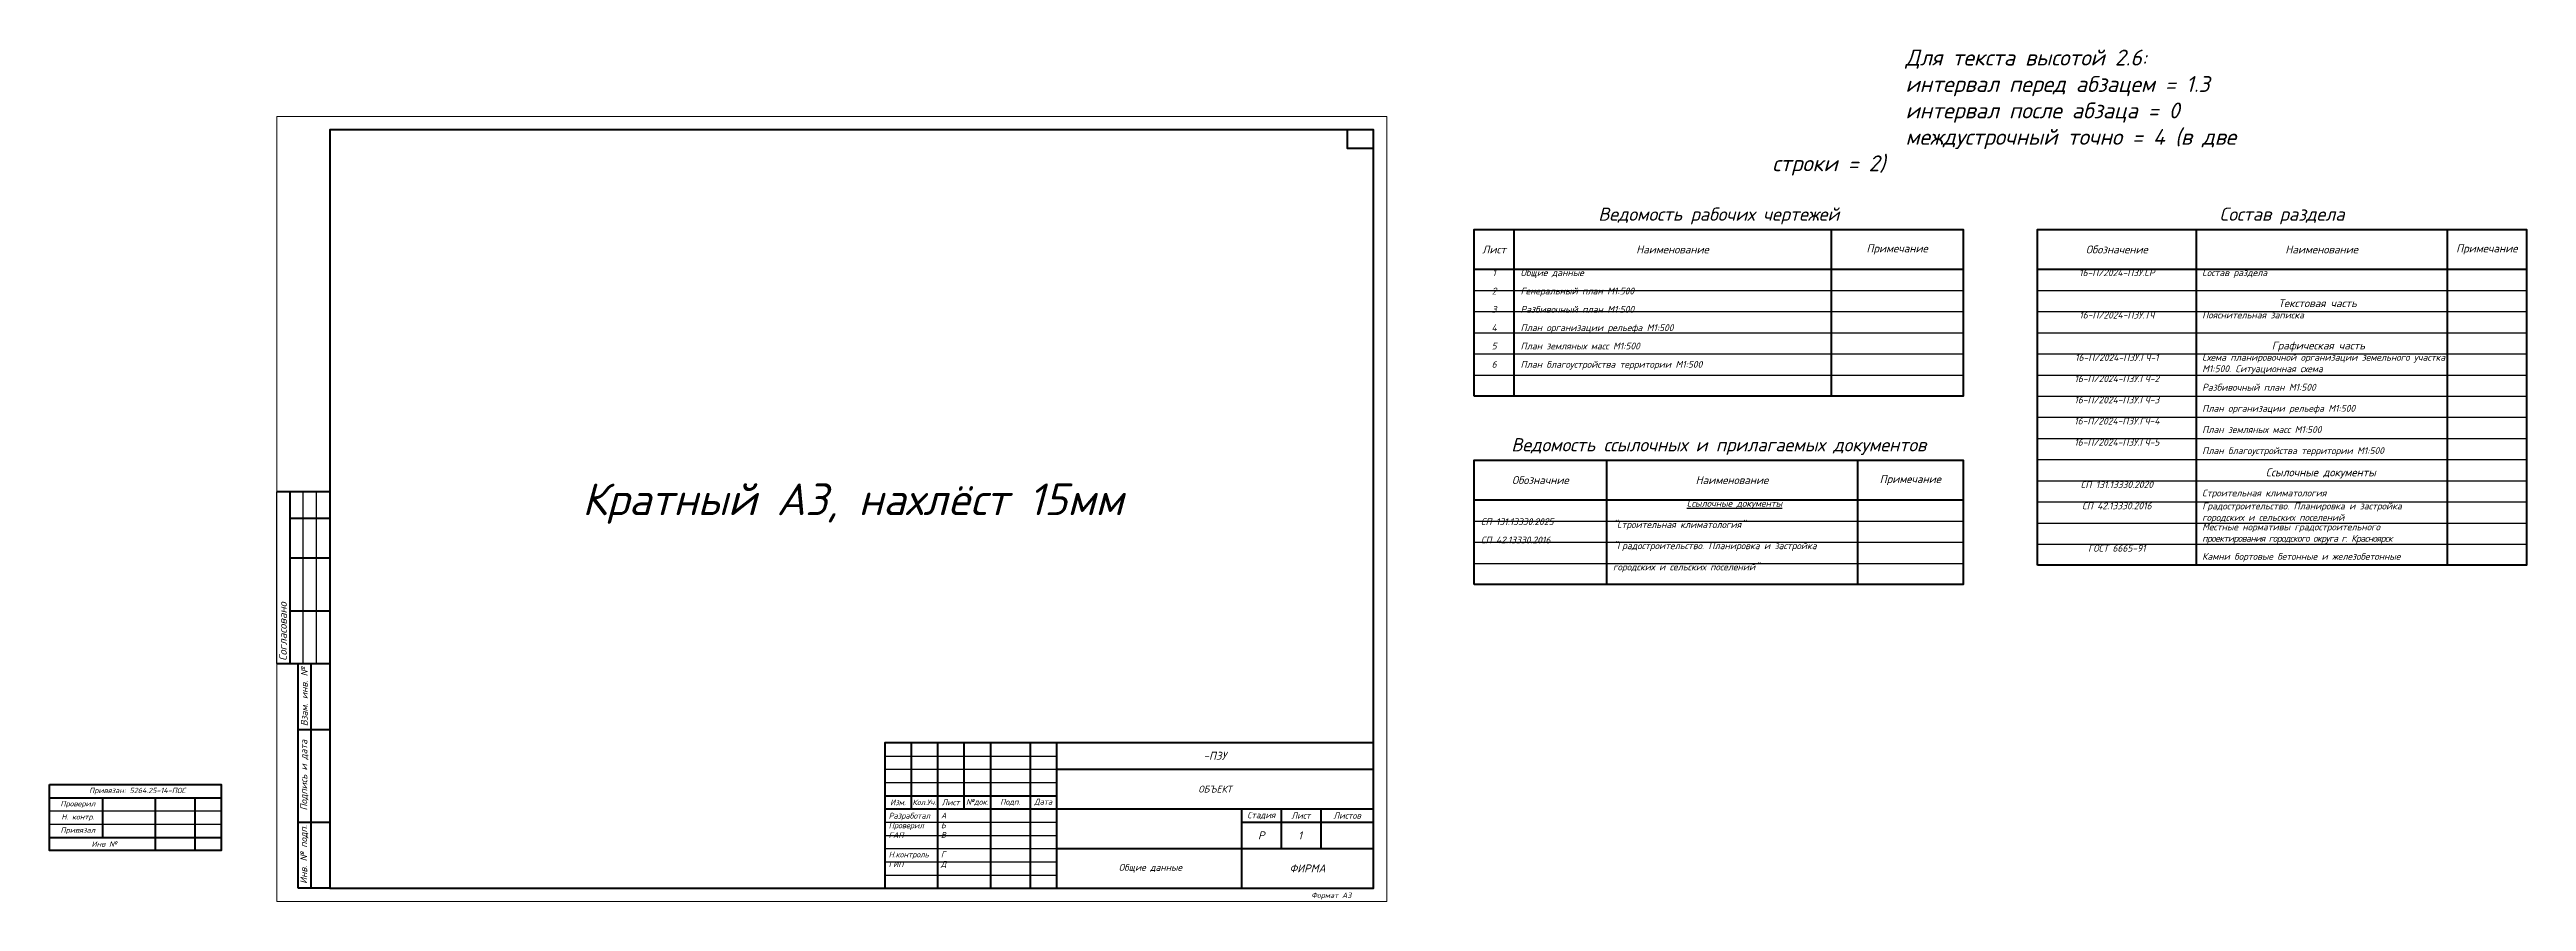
# Model space of a CAD drawing. Header units: millimetres. Extents: x -753 to 824, y -643 to 389.
# Drawn here: x -753 to 184, y -4 to 318 of the extents above; entities that cross this region are included whole.
import ezdxf
from ezdxf.enums import TextEntityAlignment as Align

# ---------------------------------------------------------------- set-up
doc = ezdxf.new("R2010")
doc.units = ezdxf.units.MM
doc.layers.get('Defpoints').update_dxf_attribs({"color": 4})
doc.styles.get("Standard").update_dxf_attribs({"font": 'isocpeui.ttf', "height": 2})

# ---------------------------------------------------------------- blocks, each defined once
blk = doc.blocks.new('*U49')
at = {"lineweight": -3}
for p, q in [((-185, -23), (0, -23)), ((-185, -31), (0, -31)), ((-185, -39), (0, -39)), ((-185, -47), (0, -47)), ((-185, -55), (0, -55)), ((-185, -63), (0, -63))]:
    blk.add_line(p, q, dxfattribs=at)
at = {"lineweight": 70, "ltscale": 3}
blk.add_lwpolyline([(-185, -63), (-185, 0), (0, 0), (0, -63)], close=True, dxfattribs=at)
for points in [[(-169.99, 0), (-169.99, -63)], [(-50, 0), (-50, -63)], [(-185, -15), (0, -15)]]:
    blk.add_lwpolyline(points, dxfattribs=at)
at = {"ltscale": 3}
for s, insert, char_height, width, attachment_point in [('{\\fISOCPEUR|b1|i1|c204|p34;Ведомость рабочих чертежей}', (-92.5, 2), 5, 185.3986, 8), ('Наименование', (-110, -7.5), 3, 119.9948, 5), ('Примечание', (-25, -7.5), 3, 50, 5)]:
    blk.add_mtext(s, dxfattribs=dict(at, insert=insert, char_height=char_height, width=width, attachment_point=attachment_point))
at = {"ltscale": 3, "insert": (-177.5, -7.5), "char_height": 3, "width": 15.0052, "attachment_point": 5, "line_spacing_factor": 0.8}
blk.add_mtext('Лист', dxfattribs=at)
blk = doc.blocks.new('*U50')
for p, q in [((-185, 0), (-135, 0)), ((-135, 0), (-40, 0)), ((-185, -15), (-169.99, -15))]:
    blk.add_line(p, q)
at = {"lineweight": -3}
for p, q in [((-185, -23), (0, -23)), ((-185, -31), (0, -31)), ((-185, -39), (0, -39)), ((-185, -47), (0, -47))]:
    blk.add_line(p, q, dxfattribs=at)
at = {"lineweight": 70, "ltscale": 3}
blk.add_lwpolyline([(-185, -47), (-185, 0), (0, 0), (0, -47)], close=True, dxfattribs=at)
for points in [[(-135, 0), (-135, -47)], [(-40, 0), (-40, -47)], [(-185, -15), (0, -15)]]:
    blk.add_lwpolyline(points, dxfattribs=at)
at = {"ltscale": 3}
for s, insert, char_height, width, attachment_point in [('{\\fISOCPEUR|b1|i1|c204|p34;Ведомость ссылочных и прилагаемых документов}', (-92.5, 2), 5, 185.3986, 8), ('Наименование', (-87.5, -7.5), 3, 95, 5), ('Примечание', (-20, -7.5), 3, 40, 5)]:
    blk.add_mtext(s, dxfattribs=dict(at, insert=insert, char_height=char_height, width=width, attachment_point=attachment_point))
at = {"ltscale": 3, "insert": (-160, -7.5), "char_height": 3, "width": 50, "attachment_point": 5, "line_spacing_factor": 0.8}
blk.add_mtext('Обозначние', dxfattribs=at)
blk = doc.blocks.new('*U51')
blk.add_line((-185, 0), (-125, 0))
at = {"lineweight": -3}
for p, q in [((-185, -23), (0, -23)), ((-185, -31), (0, -31)), ((-185, -39), (0, -39)), ((-185, -47), (0, -47)), ((-185, -55), (0, -55)), ((-185, -63), (0, -63)), ((-185, -71), (0, -71)), ((-185, -79), (0, -79)), ((-185, -87), (0, -87)), ((-185, -95), (0, -95)), ((-185, -103), (0, -103)), ((-185, -111), (0, -111)), ((-185, -119), (0, -119)), ((-185, -127), (0, -127))]:
    blk.add_line(p, q, dxfattribs=at)
at = {"lineweight": 70, "ltscale": 3}
blk.add_lwpolyline([(-185, -127), (-185, 0), (0, 0), (0, -127)], close=True, dxfattribs=at)
for points in [[(-125, 0), (-125, -127)], [(-30, 0), (-30, -127)], [(-185, -15), (0, -15)]]:
    blk.add_lwpolyline(points, dxfattribs=at)
at = {"ltscale": 3}
for s, insert, char_height, width, attachment_point in [('{\\fISOCPEUR|b1|i1|c204|p34;Состав раздела}', (-92.5, 2), 5, 185.3986, 8), ('Наименование', (-77.5, -7.5), 3, 95, 5), ('Примечание', (-15, -7.5), 3, 30, 5)]:
    blk.add_mtext(s, dxfattribs=dict(at, insert=insert, char_height=char_height, width=width, attachment_point=attachment_point))
at = {"ltscale": 3, "insert": (-155, -7.5), "char_height": 3, "width": 60, "attachment_point": 5, "line_spacing_factor": 0.8}
blk.add_mtext('Обозначение', dxfattribs=at)
blk = doc.blocks.new('*U37')
at = {"linetype": 'Continuous', "lineweight": -3}
for p, q in [((-20, 85), (-20, 150)), ((-10, 85), (-10, 150)), ((-5, 85), (-5, 150))]:
    blk.add_line(p, q, dxfattribs=at)
at = {"linetype": 'Continuous', "lineweight": 70}
for p, q in [((0, 150), (-20, 150)), ((-15, 85), (-15, 150)), ((-15, 140), (0, 140)), ((-15, 125), (0, 125)), ((-15, 105), (0, 105)), ((-20, 85), (-12, 85))]:
    blk.add_line(p, q, dxfattribs=at)
at = {"color": 7, "lineweight": 70}
for p, q in [((-12, 0), (-12, 85)), ((-12, 85), (0, 85)), ((-7, 0), (-7, 85)), ((-12, 60), (0, 60)), ((-12, 25), (0, 25)), ((0, 0), (-12, 0))]:
    blk.add_line(p, q, dxfattribs=at)
at = {"lineweight": 70}
blk.add_line((0, 85), (0, 0), dxfattribs=at)
at = {"color": 7, "linetype": 'Continuous', "lineweight": 15, "attachment_point": 1, "rotation": 90}
for s, insert, char_height, width in [('Согласовано', (-19.24, 86.05), 3, 27.2004), ('Взам. инв. №', (-10.91, 61.3), 2.6, 23.1547), ('Подпись и дата', (-11.11, 29.42), 2.6, 27.5736), ('Инв. № подп.', (-11.13, 1.64), 2.6, 23.1547)]:
    blk.add_mtext(s, dxfattribs=dict(at, insert=insert, char_height=char_height, width=width))
blk = doc.blocks.new('*U75')
at = {"color": 7, "lineweight": 70}
blk.add_lwpolyline([(-185, 0), (0, 0), (0, 55), (-185, 55)], close=True, dxfattribs=at)
at = {"color": 7, "lineweight": -3}
for points in [[(-185, 50), (-120, 50)], [(-185, 45), (-120, 45)], [(-185, 40), (-120, 40)], [(-185, 25), (-120, 25)], [(-185, 20), (-120, 20)], [(-185, 15), (-120, 15)], [(-185, 10), (-120, 10)], [(-185, 5), (-120, 5)]]:
    blk.add_lwpolyline(points, dxfattribs=at)
at = {"color": 7, "lineweight": 70}
for points in [[(-175, 55), (-175, 30)], [(-165, 55), (-165, 0)], [(-155, 55), (-155, 30)], [(-145, 55), (-145, 0)], [(-130, 55), (-130, 0)], [(-120, 55), (-120, 0)], [(-120, 45), (0, 45)], [(-185, 35), (-120, 35)], [(-185, 30), (-120, 30)], [(-120, 30), (0, 30)], [(-50, 30), (-50, 0)], [(-35, 30), (-35, 15)], [(-20, 30), (-20, 15)], [(-50, 25), (0, 25)], [(-120, 15), (0, 15)]]:
    blk.add_lwpolyline(points, dxfattribs=at)
for s, insert, char_height, width, attachment_point in [('ОБЪЕКТ', (-60, 37.5), 2.6, 120, 5), ('Разработал Проверил {\\C7; \\H1.58333x; \\H0.63158x;ГАП  \\H1.38889x; \\H0.72x;\\P\\H1.4537x; \\H0.6879x;\\PН.контроль  \\H1.4321x; \\H0.69828x;ГИП\\H1.4393x; }', (-183.49, 28.53), 2.2, 19.8145, 1), ('A\\PБ{\\H1.58333x; }\\PВ{\\H1.38889x; }\\P{\\H1.4537x; }\\PГ{\\H1.4321x; }\\PД{\\H1.4393x; }', (-163.7, 28.58), 2.2, 17.0918, 1)]:
    blk.add_mtext(s, dxfattribs=dict(insert=insert, char_height=char_height, width=width, attachment_point=attachment_point))
at = {"color": 7, "attachment_point": 5}
for s, insert, char_height, width in [('Изм.', (-180, 32.5), 2.2, 10), ('Кол.Уч.', (-170, 32.5), 2, 10), ('Лист', (-160, 32.5), 2.2, 10.0018), ('№док.', (-150, 32.5), 2.2, 10), ('Подп.', (-137.5, 32.5), 2.2, 15), ('Дата', (-125, 32.5), 2.2, 10), ('Стадия', (-42.5, 27.5), 2.4, 15), ('Лист', (-27.5, 27.5), 2.4, 15), ('Листов', (-10, 27.5), 2.4, 20), ('Р', (-42.5, 20), 3, 15), ('ФИРМА', (-25, 7.5), 3, 50)]:
    blk.add_mtext(s, dxfattribs=dict(at, insert=insert, char_height=char_height, width=width))
for tag, p in [('ШИФР', (-60, 50.14)), ('НОМЕР', (-27.79, 19.98))]:
    blk.add_attdef(tag, text='', height=3).set_placement(p, align=Align.MIDDLE_CENTER)
at = {"flags": 8}
blk.add_attdef('НАИМЕНОВАНИЕ', text='', height=2.6, dxfattribs=at).set_placement((-84.16, 7.69), align=Align.MIDDLE_CENTER)
blk = doc.blocks.new('*U46')
at = {"lineweight": 70}
blk.add_lwpolyline([(20, 5), (415, 5), (415, 292), (20, 292)], close=True, dxfattribs=at)
at = {"color": 7, "linetype": 'Continuous', "lineweight": 70}
blk.add_lwpolyline([(405, 292), (405, 285), (415, 285), (415, 292)], close=True, dxfattribs=at)
at = {"layer": 'Defpoints', "lineweight": 0}
blk.add_lwpolyline([(0, 0), (420, 0), (420, 297), (0, 297)], close=True, dxfattribs=at)
at = {"oblique": 15}
blk.add_attdef('НОМЕР', text='', height=2, dxfattribs=at).set_placement((410, 288.5), align=Align.MIDDLE_CENTER)
blk.add_attdef('ТЕКСТ_ФОРМАТ', text='', height=2).set_placement((406.61, 2.34), align=Align.MIDDLE_RIGHT)
blk = doc.blocks.new('штамп_привязки')
at = {"color": 7, "linetype": 'Continuous', "lineweight": 9, "ltscale": 0.15}
for p, q in [((0, 25), (20, 25)), ((20, 25), (40, 25)), ((40, 25), (55, 25))]:
    blk.add_line(p, q, dxfattribs=at)
at = {"color": 7, "linetype": 'Continuous', "lineweight": 70, "ltscale": 0.15}
for p, q in [((0, 20), (65, 20)), ((20, 20), (20, 5)), ((40, 20), (40, 0)), ((55, 20), (55, 0)), ((0, 5), (65, 5))]:
    blk.add_line(p, q, dxfattribs=at)
at = {"color": 7, "linetype": 'Continuous', "lineweight": -3, "ltscale": 0.15}
for p, q in [((0, 15), (65, 15)), ((0, 10), (65, 10))]:
    blk.add_line(p, q, dxfattribs=at)
at = {"color": 7, "linetype": 'Continuous', "lineweight": 70, "ltscale": 0.15}
blk.add_lwpolyline([(0, 25), (65, 25), (65, 0), (0, 0)], close=True, dxfattribs=at)
at = {"char_height": 2, "attachment_point": 5}
for s, insert, width in [(' Проверил', (10, 17.5), 20), (' Привязан: {\\C7;5264.25-14-ПОС}', (32.5, 22.5), 65), (' Н. контр.', (10, 12.5), 20), (' Привязал', (10, 7.5), 20), (' Инв №', (20, 2.5), 40)]:
    blk.add_mtext(s, dxfattribs=dict(at, insert=insert, width=width))

msp = doc.modelspace()

# ---------------------------------------------------------------- block references
msp.add_blockref('*U46', (-667.03, -4.33)).add_auto_attribs({'ТЕКСТ_ФОРМАТ': 'Формат A3'})
for name, p in [('*U49', (-28.92, 249.85)), ('*U51', (184.22, 249.85)), ('*U50', (-28.92, 162.59))]:
    msp.add_blockref(name, p)
at = {"color": 7, "linetype": 'Continuous', "lineweight": 13}
msp.add_blockref('*U37', (-647.03, 0.67), dxfattribs=at)
ref = msp.add_blockref('*U75', (-252.03, 0.67))
ref.add_attrib('НОМЕР', '1', dxfattribs={"height": 3}).set_placement((-279.83, 20.65), align=Align.MIDDLE_CENTER)
ref.add_attrib('НАИМЕНОВАНИЕ_001', 'Общие данные', (-348.44, 7.25), dxfattribs={"height": 2.6})
ref.add_attrib('ШИФР', '-ПЗУ', dxfattribs={"height": 3}).set_placement((-312.03, 50.8), align=Align.MIDDLE_CENTER)
at = {"color": 7, "linetype": 'Continuous', "lineweight": 9, "ltscale": 0.15}
msp.add_blockref('штамп_привязки', (-753.05, 14.9), dxfattribs=at)

# ---------------------------------------------------------------- texts
at = {"color": 1}
for s, width, gutter_width, insert, char_height, attachment_point in [('\\pi50.38598;{\\fISOCPEUR|b1|i1|c204|p34;Для текста высотой 2.6:\\P\\pi0;}интервал перед абзацем = 1.3\\Pинтервал после абзаца = 0\\Pмеждустрочный точно = 4 (в две строки = 2)', 197.9369, 12.5, (-101.15, 317.95), 6, 1), ('Кратный A3, нахлёст 15мм', 359.7365, 6, (-449.12, 146.19), 12, 5)]:
    msp.add_mtext_dynamic_manual_height_columns(s, width=width, gutter_width=gutter_width, heights=[0], dxfattribs=dict(at, insert=insert, char_height=char_height, attachment_point=attachment_point))
at = {"char_height": 2.6}
for s, insert, width, attachment_point, line_spacing_factor in [('1\\P2\\P3\\P4\\P5\\P6', (-206.42, 234.85), 15.0052, 2, 1.6), ('Общие данные\\PГенеральный план М1:500\\PРазбивочный план М1:500\\PПлан организации рельефа М1:500\\PПлан земляных масс М1:500\\PПлан благоустройства территории М1:500', (-196.42, 234.85), 117.4948, 1, 1.6), ('16-П/2024-ПЗУ.СР\\P\\P16-П/2024-ПЗУ.ТЧ\\P\\P16-П/2024-ПЗУ.ГЧ-1\\P16-П/2024-ПЗУ.ГЧ-2\\P16-П/2024-ПЗУ.ГЧ-3\\P16-П/2024-ПЗУ.ГЧ-4\\P16-П/2024-ПЗУ.ГЧ-5\\P\\PСП 131.13330.2020\\PСП 42.13330.2016\\P\\PГОСТ 6665-91', (29.22, 234.85), 60, 2, 1.85), ('\\PСП 131.13330.2025\\PСП 42.13330.2016', (-211.42, 147.59), 47.5, 1, 1.6), ('\\pi27.93477;{\\LСсылочные документы}\\P\\pi0;"Строительная климатология"\\P"Градостроительство. Планировка и застройка\\Pгородских и сельских поселений"', (-161.42, 147.59), 92.5, 1, 1.85)]:
    msp.add_mtext(s, dxfattribs=dict(at, insert=insert, width=width, attachment_point=attachment_point, line_spacing_factor=line_spacing_factor))
at = {"lineweight": -3, "ltscale": 2, "attachment_point": 1}
for s, insert, char_height, width in [('Состав раздела', (61.51, 234.85), 2.6, 91.7095), ('Пояснительная записка', (61.51, 218.85), 2.6, 91.7095), ('\\pi29.77429;{\\fISOCPEUR|b1|i1|c204|p34;Текстовая часть}', (60.57, 223.52), 3, 91.9526), ('\\pi27.26792;{\\fISOCPEUR|b1|i1|c204|p34;Графическая часть}', (60.57, 207.52), 3, 91.9526), ('Схема планировочной организации земельного участка М1:500. Ситуационная схема', (61.51, 202.85), 2.6, 91.7095), ('Разбивочный план М1:500', (61.51, 191.52), 2.6, 91.7095), ('План организации рельефа М1:500', (61.51, 183.52), 2.6, 91.7095), ('План земляных масс М1:500', (61.51, 175.52), 2.6, 91.7095), ('План благоустройства территории М1:500', (61.51, 167.52), 2.6, 91.7095), ('\\pi25.02017;{\\fISOCPEUR|b1|i1|c204|p34;Ссылочные документы}', (60.57, 159.52), 3, 91.9526), ('Строительная климатология', (61.51, 151.52), 2.6, 91.7095), ('Градостроительство. Планировка и застройка городских и сельских поселений', (61.51, 146.58), 2.6, 91.7095), ('Местные нормативы градостроительного\\P{\\T0.9;проектирования городского округа г. Красноярск}', (61.51, 138.68), 2.6, 91.7095), ('Камни бортовые бетонные и железобетонные', (61.51, 127.52), 2.6, 91.7095)]:
    msp.add_mtext(s, dxfattribs=dict(at, insert=insert, char_height=char_height, width=width))

doc.saveas('drawing.dxf')
